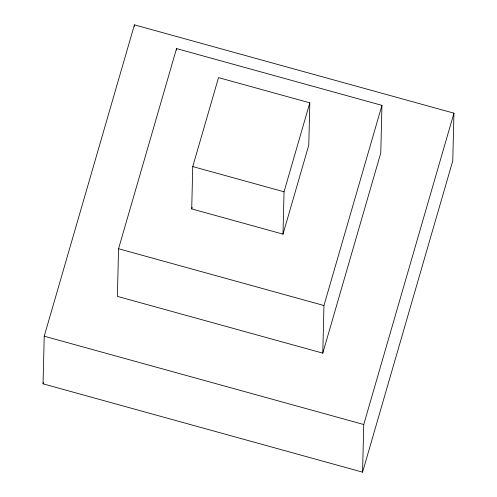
<?xml version="1.0" encoding="UTF-8"?>
<svg xmlns="http://www.w3.org/2000/svg" width="497" height="497" viewBox="0 0 497 497"><rect width="100%" height="100%" fill="white"/><g stroke="black" fill="none" stroke-linecap="round" stroke-linejoin="round"><path stroke-width="0.75" d="M43.059 383.833L44.227 336.202L134.426 24.85L453.941 113.167L452.773 160.798L362.574 472.15L43.059 383.833L43.494 382.342M118.553 248.736L117.385 296.374L322.789 353.143L380.777 152.995L381.938 105.358L176.541 48.582L118.553 248.736L323.957 305.512L322.789 353.143M134.389 26.384L134.426 24.85M176.503 50.122L176.541 48.582M191.718 208.908L192.749 166.57L218.525 77.613L309.811 102.842L308.78 145.186L283.004 234.143L191.718 208.908L192.146 207.429M283.004 234.143L284.042 191.799L309.811 102.842M362.574 472.15L363.742 424.513L453.941 113.167M323.957 305.512L381.938 105.358M192.749 166.57L284.042 191.799M44.227 336.202L363.742 424.513"/></g></svg>
